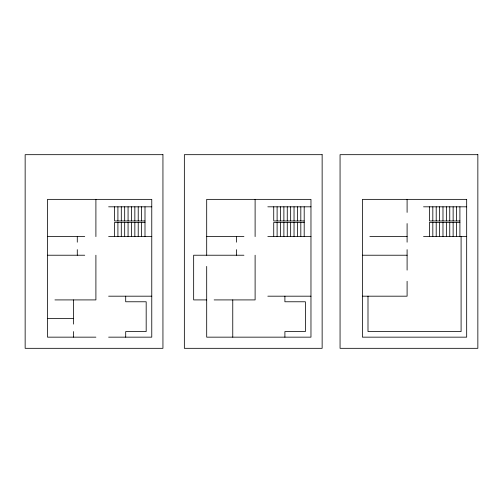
<?xml version="1.0" encoding="UTF-8"?>
<svg xmlns="http://www.w3.org/2000/svg" width="503" height="503" viewBox="0 0 503 503"><rect width="100%" height="100%" fill="white"/><g stroke="black" fill="none" stroke-linecap="round" stroke-linejoin="round"><path stroke-width="0.75" d="M108.629 206.815L151.768 206.815M267.829 206.815L310.967 206.815M423.539 206.815L466.677 206.815M144.996 220.962L114.527 220.962L114.527 206.815M304.196 220.962L273.726 220.962L273.726 206.815M459.905 220.962L429.436 220.962L429.436 206.815M144.996 222.452L114.527 222.452L114.527 236.605M304.196 222.452L273.726 222.452L273.726 236.605M459.905 222.452L429.436 222.452L429.436 236.605M47.496 236.605L84.737 236.605M108.629 236.605L151.768 236.605M206.695 236.605L243.936 236.605M267.829 236.605L310.967 236.605M369.856 236.605L407.097 236.605M423.539 236.605L466.677 236.605M47.496 255.222L84.737 255.222M243.936 255.222L193.661 255.222L193.661 299.914L206.695 299.914M362.405 255.222L407.097 255.222M108.629 296.185L151.768 296.185M267.829 296.185L310.967 296.185M362.405 296.185L407.097 296.185L407.097 281.29M54.94 299.914L95.903 299.914L95.903 255.222M214.146 299.914L255.109 299.914L255.109 255.222M47.496 318.531L73.564 318.531M95.903 337.155L47.496 337.155L47.496 199.364L151.768 199.364L151.768 337.155L108.629 337.155M461.094 236.605L461.094 331.565L367.995 331.565L367.995 296.185M459.905 206.815L459.905 236.605M456.523 206.815L456.523 220.962M456.523 222.452L456.523 236.605M453.134 206.815L453.134 220.962M453.134 222.452L453.134 236.605M449.751 206.815L449.751 220.962M449.751 222.452L449.751 236.605M446.362 206.815L446.362 220.962M446.362 222.452L446.362 236.605M442.98 206.815L442.98 220.962M442.98 222.452L442.98 236.605M439.597 206.815L439.597 220.962M439.597 222.452L439.597 236.605M436.208 206.815L436.208 220.962M436.208 222.452L436.208 236.605M432.825 206.815L432.825 220.962M432.825 222.452L432.825 236.605M407.097 199.364L407.097 212.398M407.097 223.571L407.097 242.188M407.097 249.639L407.097 270.117M304.196 206.815L304.196 236.605M300.813 206.815L300.813 220.962M300.813 222.452L300.813 236.605M297.424 206.815L297.424 220.962M297.424 222.452L297.424 236.605M294.041 206.815L294.041 220.962M294.041 222.452L294.041 236.605M290.652 206.815L290.652 220.962M290.652 222.452L290.652 236.605M287.27 206.815L287.27 220.962M287.27 222.452L287.27 236.605M284.899 296.185L284.899 301.775L305.384 301.775L305.384 331.565L284.899 331.565L284.899 337.155M283.887 206.815L283.887 220.962M283.887 222.452L283.887 236.605M280.498 206.815L280.498 220.962M280.498 222.452L280.498 236.605M277.115 206.815L277.115 220.962M277.115 222.452L277.115 236.605M255.109 199.364L255.109 236.605M236.485 236.605L236.485 242.188M236.485 249.639L236.485 255.222M232.763 299.914L232.763 337.155M206.695 255.222L206.695 199.364L310.967 199.364L310.967 337.155L206.695 337.155L206.695 266.395M144.996 206.815L144.996 236.605M141.607 206.815L141.607 220.962M141.607 222.452L141.607 236.605M138.224 206.815L138.224 220.962M138.224 222.452L138.224 236.605M134.842 206.815L134.842 220.962M134.842 222.452L134.842 236.605M131.453 206.815L131.453 220.962M131.453 222.452L131.453 236.605M128.07 206.815L128.07 220.962M128.07 222.452L128.07 236.605M125.7 296.185L125.7 301.775L146.178 301.775L146.178 331.565L125.7 331.565L125.7 337.155M124.681 206.815L124.681 220.962M124.681 222.452L124.681 236.605M121.298 206.815L121.298 220.962M121.298 222.452L121.298 236.605M117.909 206.815L117.909 220.962M117.909 222.452L117.909 236.605M95.903 199.364L95.903 236.605M77.286 236.605L77.286 242.188M77.286 249.639L77.286 255.222M73.564 299.914L73.564 324.121M73.564 331.565L73.564 337.155M162.941 154.679L25.15 154.679L25.15 348.321L162.941 348.321L162.941 154.679M322.14 154.679L184.35 154.679L184.35 348.321L322.14 348.321L322.14 154.679M477.85 154.679L340.059 154.679L340.059 348.321L477.85 348.321L477.85 154.679M466.677 199.364L362.405 199.364L362.405 337.155L466.677 337.155L466.677 199.364"/></g></svg>
